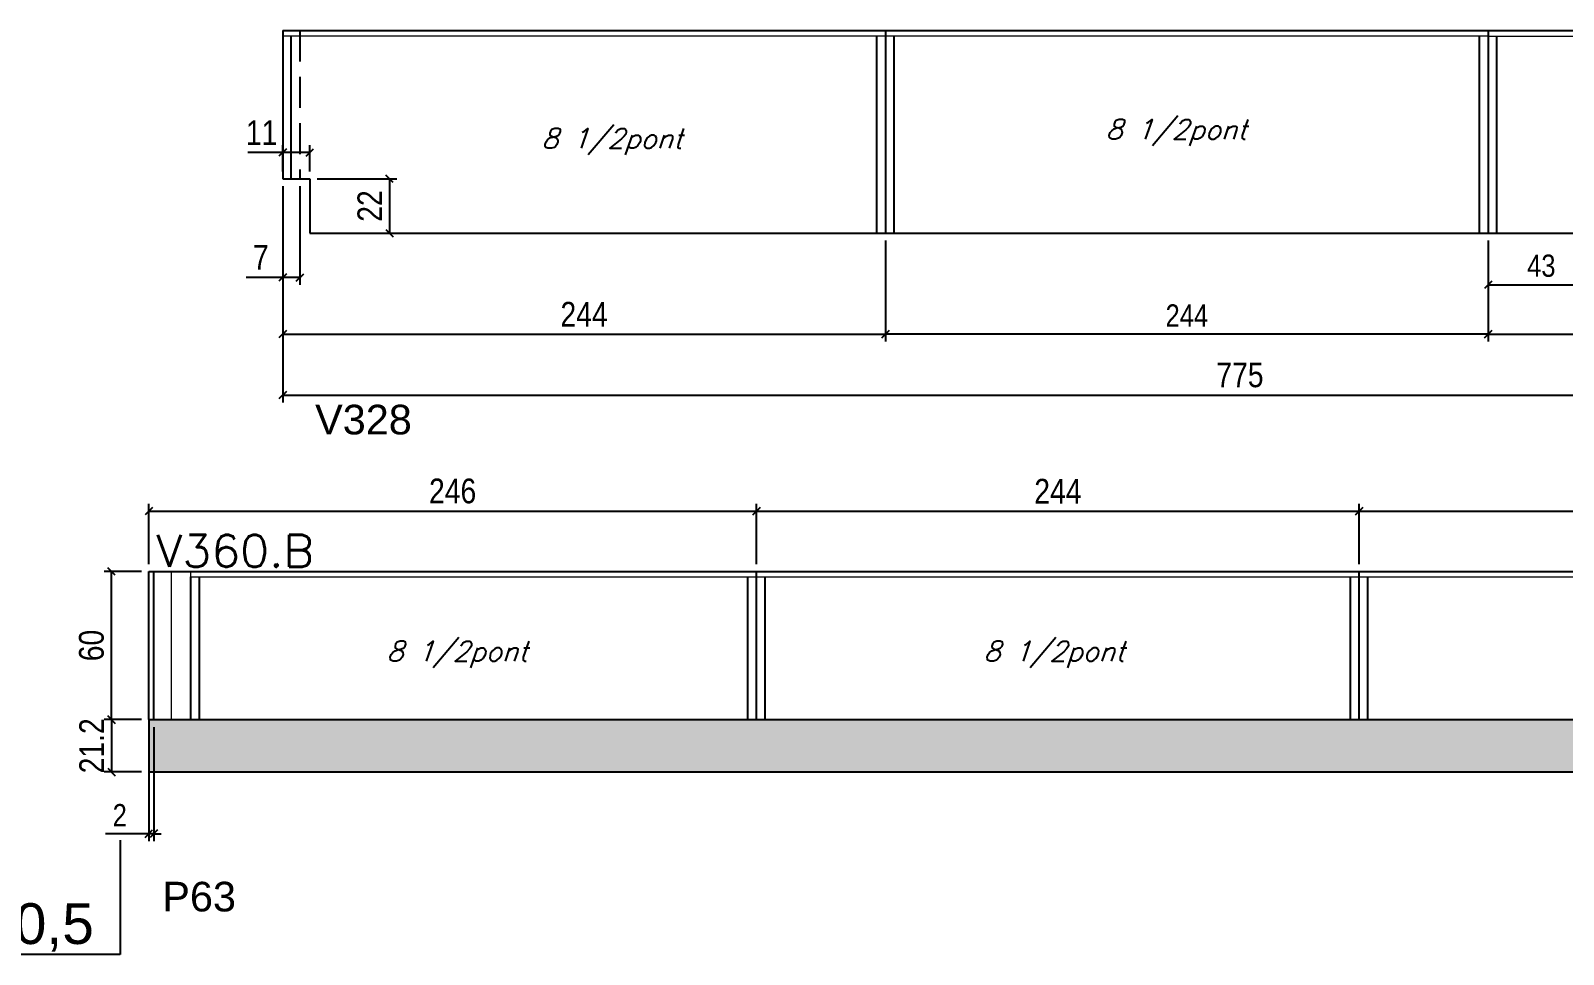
# Model space of a CAD drawing. Extents: x 137137 to 143418, y 10464 to 34486.
# Drawn here: x 137495 to 138115, y 31570 to 31944 of the extents above; entities that cross this region are included whole.
import ezdxf

# ---------------------------------------------------------------- set-up
doc = ezdxf.new("R2010")
doc.units = 0
doc.linetypes.add('HIDDEN', pattern=[0.375, 0.25, -0.125])
for name, color, linetype in [('5', 5, 'Continuous'), ('COTA', 241, 'Continuous'), ('NOMENCLATURA', 7, 'Continuous'), ('Painéis', 200, 'Continuous'), ('SARR_2.2x7', 40, 'Continuous'), ('SARR_3.5x7', 81, 'Continuous'), ('texto', 7, 'Continuous')]:
    doc.layers.add(name, color=color, linetype=linetype)
for name, color, linetype, lineweight in [('Escoras', 2, 'Continuous', 25), ('Sarr 2.2x7', 40, 'Continuous', 9), ('Texto Seção', 7, 'Continuous', 15)]:
    doc.layers.add(name, color=color, linetype=linetype, lineweight=lineweight)
doc.styles.add('COTA TECNICA', font='techl___.ttf', dxfattribs={"height": 10})
doc.styles.add('COTA TECNICA-50', font='techl___.ttf', dxfattribs={"height": 9})
doc.styles.add('REGUA-120', font='ROMANS.shx', dxfattribs={"height": 15})
doc.styles.add('Romans', font='romans.shx')
doc.styles.get("Standard").update_dxf_attribs({"font": 'arial.ttf'})
doc.dimstyles.new('COTA PAINEL-50', dxfattribs={"dimtxt": 9, "dimasz": 3, "dimexe": 3, "dimexo": 3, "dimgap": 3, "dimtad": 1, "dimdec": 1, "dimzin": 12, "dimdsep": 46, "dimtxsty": 'COTA TECNICA-50', "dimblk1": 'OBLIQUE', "dimblk2": 'OBLIQUE', "dimsah": 1, "dimcen": 0.9, "dimclrd": 4, "dimclre": 4, "dimclrt": 240, "dimadec": 1, "dimazin": 3, "dimtfac": 1, "dimtdec": 1, "dimtmove": 0, "dimatfit": 3, "dimfxl": 1, "dimtolj": 1, "dimtzin": 12, "dimarcsym": 0})
doc.dimstyles.new('PAINEL', dxfattribs={"dimtxt": 10, "dimasz": 3, "dimexe": 3, "dimexo": 3, "dimgap": 3, "dimtad": 1, "dimdec": 1, "dimzin": 12, "dimdsep": 46, "dimtxsty": 'COTA TECNICA', "dimblk1": 'OBLIQUE', "dimblk2": 'OBLIQUE', "dimsah": 1, "dimcen": 0.9, "dimclrd": 4, "dimclre": 4, "dimclrt": 240, "dimadec": 1, "dimazin": 3, "dimtfac": 1, "dimtdec": 1, "dimtmove": 0, "dimatfit": 3, "dimfxl": 1, "dimtolj": 1, "dimtzin": 12, "dimarcsym": 0})

# ---------------------------------------------------------------- blocks, each defined once
blk = doc.blocks.new('_Oblique')
at = {"color": 0, "linetype": 'ByBlock', "lineweight": -2}
blk.add_line((-0.5, -0.5), (0.5, 0.5), dxfattribs=at)
blk = doc.blocks.new('*D410')
at = {"layer": 'Defpoints', "color": 0, "linetype": 'ByBlock', "transparency": 16777216}
for p in [(138084.64, 31862.45), (138371.64, 31862.45), (138371.64, 31821.57)]:
    blk.add_point(p, dxfattribs=at)
at = {"layer": 'Escoras', "color": 4, "linetype": 'ByBlock', "lineweight": -2, "transparency": 16777216}
for p, q in [((138084.64, 31859.45), (138084.64, 31818.57)), ((138371.64, 31859.45), (138371.64, 31818.57)), ((138084.64, 31821.57), (138371.64, 31821.57))]:
    blk.add_line(p, q, dxfattribs=at)
at = {"layer": 'Escoras', "color": 4, "linetype": 'ByBlock', "lineweight": -2, "transparency": 16777216, "xscale": 3, "yscale": 3, "zscale": 3, "rotation": 180}
blk.add_blockref('_Oblique', (138084.64, 31821.57), dxfattribs=at)
at = {"layer": 'Escoras', "color": 4, "linetype": 'ByBlock', "lineweight": -2, "transparency": 16777216, "xscale": 3, "yscale": 3, "zscale": 3}
blk.add_blockref('_Oblique', (138371.64, 31821.57), dxfattribs=at)
at = {"layer": 'Escoras', "color": 240, "linetype": 'ByBlock', "transparency": 16777216, "insert": (138228.14, 31829.15), "char_height": 9, "attachment_point": 5, "style": 'COTA TECNICA-50'}
blk.add_mtext('\\A1;287', dxfattribs=at)
blk = doc.blocks.new('*D411')
at = {"layer": 'Defpoints', "color": 0, "linetype": 'ByBlock', "transparency": 16777216}
for p in [(137840.64, 31862.45), (138084.64, 31862.45), (137840.64, 31821.57)]:
    blk.add_point(p, dxfattribs=at)
at = {"layer": 'Escoras', "color": 4, "linetype": 'ByBlock', "lineweight": -2, "transparency": 16777216}
for p, q in [((137840.64, 31859.45), (137840.64, 31818.57)), ((138084.64, 31859.45), (138084.64, 31818.57)), ((138084.64, 31821.57), (137840.64, 31821.57))]:
    blk.add_line(p, q, dxfattribs=at)
at = {"layer": 'Escoras', "color": 4, "linetype": 'ByBlock', "lineweight": -2, "transparency": 16777216, "xscale": 3, "yscale": 3, "zscale": 3, "rotation": 180}
blk.add_blockref('_Oblique', (137840.64, 31821.57), dxfattribs=at)
at = {"layer": 'Escoras', "color": 4, "linetype": 'ByBlock', "lineweight": -2, "transparency": 16777216, "xscale": 3, "yscale": 3, "zscale": 3}
blk.add_blockref('_Oblique', (138084.64, 31821.57), dxfattribs=at)
at = {"layer": 'Escoras', "color": 240, "linetype": 'ByBlock', "transparency": 16777216, "insert": (137962.64, 31829.13), "char_height": 9, "attachment_point": 5, "style": 'COTA TECNICA-50'}
blk.add_mtext('\\A1;244', dxfattribs=at)
blk = doc.blocks.new('*D412')
at = {"layer": 'Defpoints', "color": 0, "linetype": 'ByBlock', "transparency": 16777216}
for p in [(138084.64, 31862.45), (138127.64, 31862.45), (138127.64, 31841.55)]:
    blk.add_point(p, dxfattribs=at)
at = {"layer": 'Escoras', "color": 4, "linetype": 'ByBlock', "lineweight": -2, "transparency": 16777216}
for p, q in [((138084.64, 31859.45), (138084.64, 31838.55)), ((138127.64, 31859.45), (138127.64, 31838.55)), ((138084.64, 31841.55), (138127.64, 31841.55))]:
    blk.add_line(p, q, dxfattribs=at)
at = {"layer": 'Escoras', "color": 4, "linetype": 'ByBlock', "lineweight": -2, "transparency": 16777216, "xscale": 3, "yscale": 3, "zscale": 3, "rotation": 180}
blk.add_blockref('_Oblique', (138084.64, 31841.55), dxfattribs=at)
at = {"layer": 'Escoras', "color": 4, "linetype": 'ByBlock', "lineweight": -2, "transparency": 16777216, "xscale": 3, "yscale": 3, "zscale": 3}
blk.add_blockref('_Oblique', (138127.64, 31841.55), dxfattribs=at)
at = {"layer": 'Escoras', "color": 240, "linetype": 'ByBlock', "transparency": 16777216, "insert": (138106.14, 31849.24), "char_height": 9, "attachment_point": 5, "style": 'COTA TECNICA-50'}
blk.add_mtext('\\A1;43', dxfattribs=at)
blk = doc.blocks.new('*D413')
at = {"layer": 'Defpoints', "color": 0, "linetype": 'ByBlock', "transparency": 16777216}
for p in [(137542.44, 31665.52), (137544.44, 31665.52), (137542.44, 31619.34)]:
    blk.add_point(p, dxfattribs=at)
at = {"layer": 'Escoras', "color": 4, "linetype": 'ByBlock', "lineweight": -2, "transparency": 16777216}
for p, q in [((137542.44, 31662.52), (137542.44, 31616.34)), ((137544.44, 31662.52), (137544.44, 31616.34)), ((137542.44, 31619.34), (137524.94, 31619.34)), ((137544.44, 31619.34), (137542.44, 31619.34)), ((137544.44, 31619.34), (137547.44, 31619.34))]:
    blk.add_line(p, q, dxfattribs=at)
at = {"layer": 'Escoras', "color": 4, "linetype": 'ByBlock', "lineweight": -2, "transparency": 16777216, "xscale": 3, "yscale": 3, "zscale": 3}
for p, rotation in [((137542.44, 31619.34), 359.9999521836733), ((137544.44, 31619.34), 179.9999521836732)]:
    blk.add_blockref('_Oblique', p, dxfattribs=dict(at, rotation=rotation))
at = {"layer": 'Escoras', "color": 240, "linetype": 'ByBlock', "transparency": 16777216, "insert": (137530.69, 31626.84), "char_height": 9, "attachment_point": 5, "rotation": 359.99995, "style": 'COTA TECNICA-50'}
blk.add_mtext('\\A1;2', dxfattribs=at)
blk = doc.blocks.new('*D278')
at = {"layer": 'COTA', "color": 4, "linetype": 'ByBlock', "lineweight": -2, "transparency": 16777216}
for p, q in [((137539.44, 31725.52), (137524.37, 31725.52)), ((137527.37, 31665.52), (137527.37, 31725.52)), ((137539.44, 31665.52), (137524.37, 31665.52))]:
    blk.add_line(p, q, dxfattribs=at)
at = {"layer": 'Defpoints', "color": 0, "linetype": 'ByBlock', "transparency": 16777216}
for p in [(137527.37, 31725.52), (137542.44, 31725.52), (137542.44, 31665.52)]:
    blk.add_point(p, dxfattribs=at)
at = {"layer": 'COTA', "color": 4, "linetype": 'ByBlock', "lineweight": -2, "transparency": 16777216, "xscale": 3, "yscale": 3, "zscale": 3}
for p, rotation in [((137527.37, 31725.52), 90), ((137527.37, 31665.52), 270)]:
    blk.add_blockref('_Oblique', p, dxfattribs=dict(at, rotation=rotation))
at = {"layer": 'COTA', "color": 240, "linetype": 'ByBlock', "transparency": 16777216, "insert": (137519.26, 31695.52), "char_height": 10, "attachment_point": 5, "rotation": 90, "style": 'COTA TECNICA'}
blk.add_mtext('\\A1;60', dxfattribs=at)
blk = doc.blocks.new('*D1791')
at = {"layer": 'COTA', "color": 4, "lineweight": -2, "ltscale": 25, "transparency": 16777216}
for p, q in [((137596.64, 31881.45), (137596.64, 31818.57)), ((137840.64, 31859.45), (137840.64, 31818.57)), ((137596.64, 31821.57), (137840.64, 31821.57))]:
    blk.add_line(p, q, dxfattribs=at)
at = {"layer": 'Defpoints', "color": 0, "ltscale": 25, "transparency": 16777216}
for p in [(137596.64, 31884.45), (137840.64, 31862.45), (137840.64, 31821.57)]:
    blk.add_point(p, dxfattribs=at)
at = {"layer": 'COTA', "color": 4, "lineweight": -2, "ltscale": 25, "transparency": 16777216, "xscale": 3, "yscale": 3, "zscale": 3, "rotation": 180}
blk.add_blockref('_Oblique', (137596.64, 31821.57), dxfattribs=at)
at = {"layer": 'COTA', "color": 4, "lineweight": -2, "ltscale": 25, "transparency": 16777216, "xscale": 3, "yscale": 3, "zscale": 3}
blk.add_blockref('_Oblique', (137840.64, 31821.57), dxfattribs=at)
at = {"layer": 'COTA', "color": 240, "ltscale": 25, "transparency": 16777216, "insert": (137718.64, 31829.64), "char_height": 10, "attachment_point": 5, "style": 'COTA TECNICA'}
blk.add_mtext('\\A1;244', dxfattribs=at)
blk = doc.blocks.new('*D1792')
at = {"layer": 'COTA', "color": 4, "lineweight": -2, "ltscale": 25, "transparency": 16777216}
for p, q in [((137596.64, 31881.45), (137596.64, 31793.92)), ((138371.64, 31859.45), (138371.64, 31793.92)), ((137596.64, 31796.92), (138371.64, 31796.92))]:
    blk.add_line(p, q, dxfattribs=at)
at = {"layer": 'Defpoints', "color": 0, "ltscale": 25, "transparency": 16777216}
for p in [(137596.64, 31884.45), (138371.64, 31862.45), (138371.64, 31796.92)]:
    blk.add_point(p, dxfattribs=at)
at = {"layer": 'COTA', "color": 4, "lineweight": -2, "ltscale": 25, "transparency": 16777216, "xscale": 3, "yscale": 3, "zscale": 3, "rotation": 180}
blk.add_blockref('_Oblique', (137596.64, 31796.92), dxfattribs=at)
at = {"layer": 'COTA', "color": 4, "lineweight": -2, "ltscale": 25, "transparency": 16777216, "xscale": 3, "yscale": 3, "zscale": 3}
blk.add_blockref('_Oblique', (138371.64, 31796.92), dxfattribs=at)
at = {"layer": 'COTA', "color": 240, "ltscale": 25, "transparency": 16777216, "insert": (137984.14, 31805.03), "char_height": 10, "attachment_point": 5, "style": 'COTA TECNICA'}
blk.add_mtext('\\A1;775', dxfattribs=at)
blk = doc.blocks.new('*D1793')
at = {"layer": 'COTA', "color": 4, "lineweight": -2, "ltscale": 25, "transparency": 16777216}
for p, q in [((137596.64, 31881.45), (137596.64, 31841.56)), ((137603.64, 31881.45), (137603.64, 31841.56)), ((137596.64, 31844.56), (137581.91, 31844.56)), ((137603.64, 31844.56), (137596.64, 31844.56))]:
    blk.add_line(p, q, dxfattribs=at)
at = {"layer": 'Defpoints', "color": 0, "ltscale": 25, "transparency": 16777216}
for p in [(137596.64, 31884.45), (137603.64, 31884.45), (137603.64, 31844.56)]:
    blk.add_point(p, dxfattribs=at)
at = {"layer": 'COTA', "color": 4, "lineweight": -2, "ltscale": 25, "transparency": 16777216, "xscale": 3, "yscale": 3, "zscale": 3, "rotation": 180}
blk.add_blockref('_Oblique', (137596.64, 31844.56), dxfattribs=at)
at = {"layer": 'COTA', "color": 4, "lineweight": -2, "ltscale": 25, "transparency": 16777216, "xscale": 3, "yscale": 3, "zscale": 3}
blk.add_blockref('_Oblique', (137603.64, 31844.56), dxfattribs=at)
at = {"layer": 'COTA', "color": 240, "ltscale": 25, "transparency": 16777216, "insert": (137587.77, 31852.63), "char_height": 10, "attachment_point": 5, "style": 'COTA TECNICA'}
blk.add_mtext('\\A1;7', dxfattribs=at)
blk = doc.blocks.new('*D1794')
at = {"layer": 'COTA', "color": 4, "lineweight": -2, "ltscale": 25, "transparency": 16777216}
for p, q in [((137610.64, 31884.45), (137642.91, 31884.45)), ((137639.91, 31884.45), (137639.91, 31862.45)), ((137610.64, 31862.45), (137642.91, 31862.45))]:
    blk.add_line(p, q, dxfattribs=at)
at = {"layer": 'Defpoints', "color": 0, "ltscale": 25, "transparency": 16777216}
for p in [(137607.64, 31884.45), (137607.64, 31862.45), (137639.91, 31862.45)]:
    blk.add_point(p, dxfattribs=at)
at = {"layer": 'COTA', "color": 4, "lineweight": -2, "ltscale": 25, "transparency": 16777216, "xscale": 3, "yscale": 3, "zscale": 3}
for p, rotation in [((137639.91, 31884.45), 90), ((137639.91, 31862.45), 270)]:
    blk.add_blockref('_Oblique', p, dxfattribs=dict(at, rotation=rotation))
at = {"layer": 'COTA', "color": 240, "ltscale": 25, "transparency": 16777216, "insert": (137631.91, 31873.45), "char_height": 10, "attachment_point": 5, "rotation": 90, "style": 'COTA TECNICA'}
blk.add_mtext('\\A1;22', dxfattribs=at)
blk = doc.blocks.new('*D1795')
at = {"layer": 'COTA', "color": 4, "lineweight": -2, "ltscale": 25, "transparency": 16777216}
for p, q in [((137596.64, 31887.45), (137596.64, 31898.1)), ((137607.64, 31887.45), (137607.64, 31898.1)), ((137596.64, 31895.1), (137582.55, 31895.1)), ((137607.64, 31895.1), (137596.64, 31895.1))]:
    blk.add_line(p, q, dxfattribs=at)
at = {"layer": 'Defpoints', "color": 0, "ltscale": 25, "transparency": 16777216}
for p in [(137596.64, 31895.1), (137596.64, 31884.45), (137607.64, 31884.45)]:
    blk.add_point(p, dxfattribs=at)
at = {"layer": 'COTA', "color": 4, "lineweight": -2, "ltscale": 25, "transparency": 16777216, "xscale": 3, "yscale": 3, "zscale": 3, "rotation": 180}
blk.add_blockref('_Oblique', (137596.64, 31895.1), dxfattribs=at)
at = {"layer": 'COTA', "color": 4, "lineweight": -2, "ltscale": 25, "transparency": 16777216, "xscale": 3, "yscale": 3, "zscale": 3}
blk.add_blockref('_Oblique', (137607.64, 31895.1), dxfattribs=at)
at = {"layer": 'COTA', "color": 240, "ltscale": 25, "transparency": 16777216, "insert": (137588.09, 31903.15), "char_height": 10, "attachment_point": 5, "style": 'COTA TECNICA'}
blk.add_mtext('\\A1;11', dxfattribs=at)
blk = doc.blocks.new('*D1879')
at = {"layer": 'COTA', "color": 4, "lineweight": -2, "ltscale": 25, "transparency": 16777216}
for p, q in [((137539.44, 31665.52), (137524.37, 31665.52)), ((137527.37, 31665.52), (137527.37, 31644.32)), ((137539.44, 31644.32), (137524.37, 31644.32))]:
    blk.add_line(p, q, dxfattribs=at)
at = {"layer": 'Defpoints', "color": 0, "ltscale": 25, "transparency": 16777216}
for p in [(137542.44, 31665.52), (137527.37, 31644.32), (137542.44, 31644.32)]:
    blk.add_point(p, dxfattribs=at)
at = {"layer": 'COTA', "color": 4, "lineweight": -2, "ltscale": 25, "transparency": 16777216, "xscale": 3, "yscale": 3, "zscale": 3}
for p, rotation in [((137527.37, 31665.52), 90), ((137527.37, 31644.32), 270)]:
    blk.add_blockref('_Oblique', p, dxfattribs=dict(at, rotation=rotation))
at = {"layer": 'COTA', "color": 240, "ltscale": 25, "transparency": 16777216, "insert": (137519.31, 31654.92), "char_height": 10, "attachment_point": 5, "rotation": 90, "style": 'COTA TECNICA'}
blk.add_mtext('\\A1;21.2', dxfattribs=at)
blk = doc.blocks.new('*D1880')
at = {"layer": 'COTA', "color": 4, "lineweight": -2, "ltscale": 25, "transparency": 16777216}
for p, q in [((137542.44, 31728.52), (137542.44, 31752.93)), ((137542.44, 31749.93), (137788.44, 31749.93)), ((137788.44, 31728.52), (137788.44, 31752.93))]:
    blk.add_line(p, q, dxfattribs=at)
at = {"layer": 'Defpoints', "color": 0, "ltscale": 25, "transparency": 16777216}
for p in [(137788.44, 31749.93), (137542.44, 31725.52), (137788.44, 31725.52)]:
    blk.add_point(p, dxfattribs=at)
at = {"layer": 'COTA', "color": 4, "lineweight": -2, "ltscale": 25, "transparency": 16777216, "xscale": 3, "yscale": 3, "zscale": 3, "rotation": 180}
blk.add_blockref('_Oblique', (137542.44, 31749.93), dxfattribs=at)
at = {"layer": 'COTA', "color": 4, "lineweight": -2, "ltscale": 25, "transparency": 16777216, "xscale": 3, "yscale": 3, "zscale": 3}
blk.add_blockref('_Oblique', (137788.44, 31749.93), dxfattribs=at)
at = {"layer": 'COTA', "color": 240, "ltscale": 25, "transparency": 16777216, "insert": (137665.44, 31758.03), "char_height": 10, "attachment_point": 5, "style": 'COTA TECNICA'}
blk.add_mtext('\\A1;246', dxfattribs=at)
blk = doc.blocks.new('*D1881')
at = {"layer": 'COTA', "color": 4, "lineweight": -2, "ltscale": 25, "transparency": 16777216}
for p, q in [((137788.44, 31728.52), (137788.44, 31752.93)), ((137788.44, 31749.93), (138032.44, 31749.93)), ((138032.44, 31728.52), (138032.44, 31752.93))]:
    blk.add_line(p, q, dxfattribs=at)
at = {"layer": 'Defpoints', "color": 0, "ltscale": 25, "transparency": 16777216}
for p in [(138032.44, 31749.93), (137788.44, 31725.52), (138032.44, 31725.52)]:
    blk.add_point(p, dxfattribs=at)
at = {"layer": 'COTA', "color": 4, "lineweight": -2, "ltscale": 25, "transparency": 16777216, "xscale": 3, "yscale": 3, "zscale": 3, "rotation": 180}
blk.add_blockref('_Oblique', (137788.44, 31749.93), dxfattribs=at)
at = {"layer": 'COTA', "color": 4, "lineweight": -2, "ltscale": 25, "transparency": 16777216, "xscale": 3, "yscale": 3, "zscale": 3}
blk.add_blockref('_Oblique', (138032.44, 31749.93), dxfattribs=at)
at = {"layer": 'COTA', "color": 240, "ltscale": 25, "transparency": 16777216, "insert": (137910.44, 31758), "char_height": 10, "attachment_point": 5, "style": 'COTA TECNICA'}
blk.add_mtext('\\A1;244', dxfattribs=at)
blk = doc.blocks.new('*D1882')
at = {"layer": 'COTA', "color": 4, "lineweight": -2, "ltscale": 25, "transparency": 16777216}
for p, q in [((138032.44, 31728.52), (138032.44, 31752.93)), ((138032.44, 31749.93), (138236.44, 31749.93)), ((138236.44, 31728.52), (138236.44, 31752.93))]:
    blk.add_line(p, q, dxfattribs=at)
at = {"layer": 'Defpoints', "color": 0, "ltscale": 25, "transparency": 16777216}
for p in [(138236.44, 31749.93), (138032.44, 31725.52), (138236.44, 31725.52)]:
    blk.add_point(p, dxfattribs=at)
at = {"layer": 'COTA', "color": 4, "lineweight": -2, "ltscale": 25, "transparency": 16777216, "xscale": 3, "yscale": 3, "zscale": 3, "rotation": 180}
blk.add_blockref('_Oblique', (138032.44, 31749.93), dxfattribs=at)
at = {"layer": 'COTA', "color": 4, "lineweight": -2, "ltscale": 25, "transparency": 16777216, "xscale": 3, "yscale": 3, "zscale": 3}
blk.add_blockref('_Oblique', (138236.44, 31749.93), dxfattribs=at)
at = {"layer": 'COTA', "color": 240, "ltscale": 25, "transparency": 16777216, "insert": (138134.44, 31758.03), "char_height": 10, "attachment_point": 5, "style": 'COTA TECNICA'}
blk.add_mtext('\\A1;204', dxfattribs=at)

msp = doc.modelspace()

# ---------------------------------------------------------------- hatches: boundary and pattern name
at = {"layer": 'COTA', "linetype": 'ByBlock'}
h = msp.add_hatch(dxfattribs=at)
h.set_pattern_fill('AR-CONC', color=256, scale=0.03)
h.paths.add_polyline_path([(137542.44, 31665.52), (137542.44, 31644.32), (138227.44, 31644.32), (138467.44, 31644.32), (138467.44, 31665.52), (138236.44, 31665.52)])

# ---------------------------------------------------------------- linework, layer by layer
for p, q in [((137542.44, 31665.52), (137542.44, 31644.32)), ((137542.44, 31644.32), (138227.44, 31644.32))]:
    msp.add_line(p, q, dxfattribs=at)
at = {"layer": 'NOMENCLATURA', "linetype": 'Continuous'}
for p, q in [((137530.82, 31616.66), (137530.82, 31570.49)), ((137530.82, 31570.49), (137456.77, 31570.49))]:
    msp.add_line(p, q, dxfattribs=at)
at = {"layer": 'Painéis', "linetype": 'ByBlock'}
for p, q in [((137596.64, 31944.45), (138371.64, 31944.45)), ((137840.64, 31944.45), (137840.64, 31862.45)), ((138084.64, 31944.45), (138084.64, 31862.45)), ((137607.64, 31884.45), (137607.64, 31862.45)), ((137607.64, 31862.45), (138371.64, 31862.45)), ((137542.44, 31665.52), (137542.44, 31725.52)), ((137542.44, 31725.52), (138236.44, 31725.52)), ((137544.44, 31665.52), (137544.44, 31725.52)), ((137788.44, 31665.52), (137788.44, 31725.52)), ((138032.44, 31665.52), (138032.44, 31725.52)), ((137542.44, 31665.52), (138236.44, 31665.52))]:
    msp.add_line(p, q, dxfattribs=at)
at = {"layer": 'Painéis', "ltscale": 25}
for p, q in [((137596.64, 31944.45), (137596.64, 31884.45)), ((137596.64, 31884.45), (137607.64, 31884.45))]:
    msp.add_line(p, q, dxfattribs=at)
at = {"layer": 'Sarr 2.2x7'}
for p, q in [((137840.64, 31942.25), (137596.64, 31942.25)), ((138084.64, 31942.25), (137840.64, 31942.25)), ((138084.64, 31942.25), (138275.64, 31942.25)), ((137551.44, 31725.52), (137551.44, 31665.52)), ((137559.44, 31723.32), (137559.44, 31725.52)), ((137559.44, 31723.32), (137788.44, 31723.32)), ((137788.44, 31723.32), (138032.44, 31723.32)), ((138032.44, 31723.32), (138236.44, 31723.32))]:
    msp.add_line(p, q, dxfattribs=at)
at = {"layer": 'SARR_2.2x7', "linetype": 'HIDDEN', "ltscale": 50}
msp.add_line((137603.64, 31944.45), (137603.64, 31884.45), dxfattribs=at)
at = {"layer": 'SARR_3.5x7'}
for p, q in [((137600.14, 31884.45), (137600.14, 31942.25)), ((137837.14, 31862.45), (137837.14, 31942.25)), ((137844.14, 31862.45), (137844.14, 31942.25)), ((138081.14, 31862.45), (138081.14, 31942.25)), ((138088.14, 31862.45), (138088.14, 31942.25)), ((137559.44, 31665.52), (137559.44, 31723.32)), ((137562.94, 31665.52), (137562.94, 31723.32)), ((137784.94, 31665.52), (137784.94, 31723.32)), ((137791.94, 31665.52), (137791.94, 31723.32)), ((138028.94, 31665.52), (138028.94, 31723.32)), ((138035.94, 31665.52), (138035.94, 31723.32))]:
    msp.add_line(p, q, dxfattribs=at)

# ---------------------------------------------------------------- texts
at = {"layer": '5', "linetype": 'Continuous'}
for s, p in [('V328', (137609.77, 31780.99)), ('P63', (137547.91, 31587.87))]:
    msp.add_text(s, height=12, rotation=0.00004, dxfattribs=at).set_placement(p)
at = {"layer": 'NOMENCLATURA', "linetype": 'Continuous'}
msp.add_text('M10,5', height=16.5, dxfattribs=at).set_placement((137456.17, 31574.69))
at = {"layer": 'texto', "color": 2, "char_height": 8, "attachment_point": 5, "style": 'Romans'}
for insert in [(137958.34, 31903.15), (137729.92, 31899.49), (137667.27, 31691.89), (137908.9, 31691.89)]:
    msp.add_mtext('{\\Q19;\\C256;8 1/2pont}', dxfattribs=dict(at, insert=insert))
at = {"layer": 'Texto Seção', "style": 'REGUA-120', "width": 1.05}
msp.add_text('V360.B', height=13, dxfattribs=at).set_placement((137545.5, 31727.34))

# ---------------------------------------------------------------- dimensions: what is measured, and where the dimension line sits
at = {"layer": 'COTA', "ltscale": 25}
for base, p1, p2, picture, middle in [((137596.64, 31895.1), (137607.64, 31884.45), (137596.64, 31884.45), '*D1795', (137588.09, 31903.15)), ((137840.64, 31821.57), (137596.64, 31884.45), (137840.64, 31862.45), '*D1791', (137718.64, 31829.64)), ((138371.64, 31796.92), (137596.64, 31884.45), (138371.64, 31862.45), '*D1792', (137984.14, 31805.03)), ((137788.44, 31749.93), (137542.44, 31725.52), (137788.44, 31725.52), '*D1880', (137665.44, 31758.03))]:
    dim = msp.add_linear_dim(base=base, p1=p1, p2=p2, dimstyle='PAINEL', dxfattribs=at)
    dim.commit()
    dim.dimension.update_dxf_attribs({"geometry": picture, "text_midpoint": middle})
dim = msp.add_linear_dim(base=(137603.64, 31844.56), p1=(137596.64, 31884.45), p2=(137603.64, 31884.45), dimstyle='PAINEL', dxfattribs=at)
dim.commit()
dim.dimension.update_dxf_attribs({"geometry": '*D1793', "text_midpoint": (137587.77, 31844.56), "dimtype": 160})
dim = msp.add_linear_dim(base=(137639.91, 31862.45), p1=(137607.64, 31884.45), p2=(137607.64, 31862.45), angle=90, dimstyle='PAINEL', dxfattribs=at)
dim.commit()
dim.dimension.update_dxf_attribs({"geometry": '*D1794', "text_midpoint": (137631.91, 31873.45)})
for base, p1, p2, picture, middle in [((138032.44, 31749.93), (137788.44, 31725.52), (138032.44, 31725.52), '*D1881', (137910.44, 31758)), ((138236.44, 31749.93), (138032.44, 31725.52), (138236.44, 31725.52), '*D1882', (138134.44, 31758.03))]:
    dim = msp.add_linear_dim(base=base, p1=p1, p2=p2, dimstyle='PAINEL', override={"dimtmove": 1}, dxfattribs=at)
    dim.commit()
    dim.dimension.update_dxf_attribs({"geometry": picture, "text_midpoint": middle})
at = {"layer": 'COTA', "linetype": 'ByBlock'}
dim = msp.add_linear_dim(base=(137527.37, 31725.52), p1=(137542.44, 31665.52), p2=(137542.44, 31725.52), angle=90, dimstyle='PAINEL', dxfattribs=at)
dim.commit()
dim.dimension.update_dxf_attribs({"geometry": '*D278', "text_midpoint": (137519.26, 31695.52)})
at = {"layer": 'COTA', "ltscale": 25}
dim = msp.add_linear_dim(base=(137527.37, 31644.32), p1=(137542.44, 31665.52), p2=(137542.44, 31644.32), angle=90, dimstyle='PAINEL', dxfattribs=at)
dim.commit()
dim.dimension.update_dxf_attribs({"geometry": '*D1879', "text_midpoint": (137527.37, 31654.92), "dimtype": 160})
at = {"layer": 'Escoras', "linetype": 'ByBlock'}
for p1, p2, distance, picture, middle in [((138084.64, 31862.45), (137840.64, 31862.45), 40.88, '*D411', (137962.64, 31829.13)), ((138084.64, 31862.45), (138371.64, 31862.45), -40.88, '*D410', (138228.14, 31829.15)), ((138084.64, 31862.45), (138127.64, 31862.45), -20.9, '*D412', (138106.14, 31849.24)), ((137544.44, 31665.52), (137542.44, 31665.52), 46.18, '*D413', (137530.69, 31626.84))]:
    dim = msp.add_aligned_dim(p1=p1, p2=p2, distance=distance, dimstyle='COTA PAINEL-50', override={"dimarcsym": 1}, dxfattribs=at)
    dim.commit()
    dim.dimension.update_dxf_attribs({"geometry": picture, "text_midpoint": middle})

doc.saveas('drawing.dxf')
